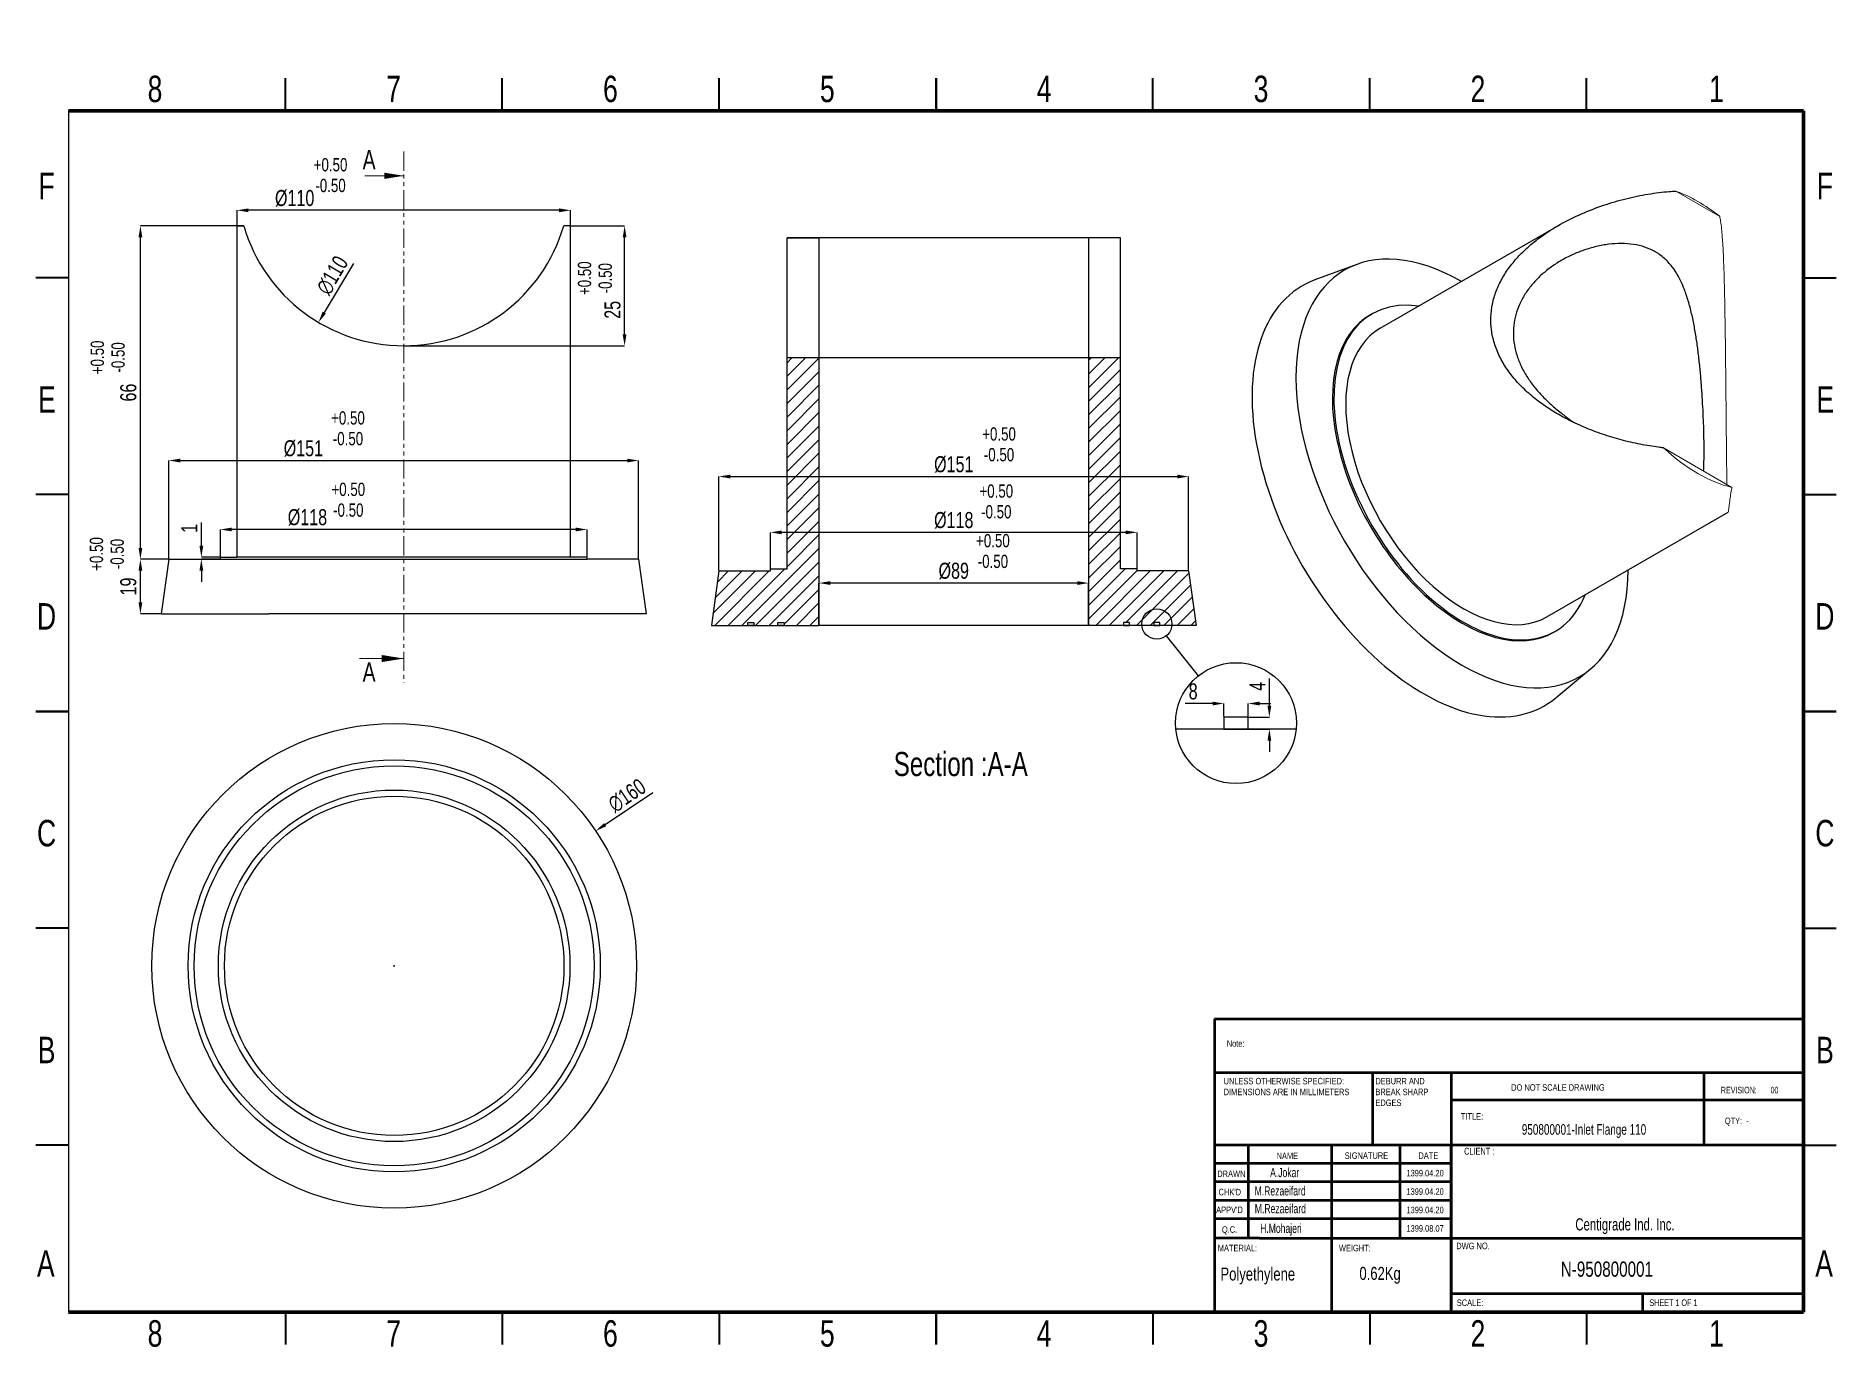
# Model space of a CAD drawing. Header units: millimetres. Extents: x 1499 to 2093, y 374 to 806.
import ezdxf

# ---------------------------------------------------------------- set-up
doc = ezdxf.new("R2010")
doc.units = ezdxf.units.MM
doc.linetypes.add('SLD-Phantom', pattern=[12.7, 6.35, -1.27, 1.27, -1.27, 1.27, -1.27])
doc.linetypes.add('SLD-Solid', pattern=[0])
doc.styles.add('SLDTEXTSTYLE0', font='TXT', dxfattribs={"width": 0.75})
doc.styles.add('SLDTEXTSTYLE1', font='TXT', dxfattribs={"width": 0.686449})
doc.styles.add('SLDTEXTSTYLE2', font='TXT', dxfattribs={"width": 0.652778})
doc.styles.add('SLDTEXTSTYLE3', font='TXT', dxfattribs={"width": 0.692308})
doc.styles.add('SLDTEXTSTYLE4', font='TXT', dxfattribs={"width": 0.7})
doc.styles.add('SLDTEXTSTYLE5', font='TXT', dxfattribs={"width": 0.678571})
doc.dimstyles.new('SLDDIMSTYLE30', dxfattribs={"dimscale": 2.5, "dimtxt": 2.116667, "dimasz": 1.5, "dimexe": 0, "dimexo": 0.0625, "dimgap": 0.529167, "dimtad": 1, "dimdec": 0, "dimrnd": 1e-09, "dimzin": 12, "dimdsep": 46, "dimtxsty": 'SLDTEXTSTYLE0', "dimcen": 0.09, "dimadec": 0, "dimazin": 3, "dimtfac": 1, "dimtdec": 0, "dimtofl": 0, "dimtmove": 0, "dimatfit": 3, "dimfxl": 1, "dimfrac": 2, "dimtolj": 1, "dimtzin": 12, "dimarcsym": 0})

# ---------------------------------------------------------------- blocks, each defined once
blk = doc.blocks.new('*D5')
at = {"color": 0, "lineweight": -2, "transparency": 16777216}
for p, q in [((1702.1, 556.62), (1686.34, 546.07)), ((1616.51, 499.49), (1616.96, 499.49)), ((1616.73, 499.27), (1616.73, 499.72))]:
    blk.add_line(p, q, dxfattribs=at)
at = {"color": 0, "transparency": 16777216}
blk.add_solid([(1685.99, 546.59), (1686.68, 545.55), (1683.22, 543.99)], dxfattribs=at)
at = {"layer": 'Defpoints', "color": 0, "transparency": 16777216}
for p in [(1683.22, 543.99), (1550.25, 455)]:
    blk.add_point(p, dxfattribs=at)
at = {"color": 0, "transparency": 16777216, "insert": (1693.57, 555.69), "char_height": 5.292, "attachment_point": 5, "rotation": 33.79098, "style": 'SLDTEXTSTYLE0'}
blk.add_mtext('\\A1;∅160', dxfattribs=at)
blk = doc.blocks.new('*D6')
at = {"color": 0, "lineweight": -2, "transparency": 16777216}
for p, q in [((1564.88, 743.86), (1564.88, 748.86)), ((1671.13, 748.86), (1568.63, 748.86)), ((1674.88, 743.86), (1674.88, 748.86))]:
    blk.add_line(p, q, dxfattribs=at)
at = {"color": 0, "transparency": 16777216}
for points in [[(1568.63, 749.49), (1568.63, 748.24), (1564.88, 748.86)], [(1671.13, 749.49), (1671.13, 748.24), (1674.88, 748.86)]]:
    blk.add_solid(points, dxfattribs=at)
at = {"layer": 'Defpoints', "color": 0, "transparency": 16777216}
for p in [(1564.88, 748.86), (1564.88, 743.7), (1674.88, 743.7)]:
    blk.add_point(p, dxfattribs=at)
at = {"color": 0, "transparency": 16777216, "insert": (1583.89, 752.83), "char_height": 5.292, "attachment_point": 5, "style": 'SLDTEXTSTYLE0'}
blk.add_mtext('\\A1;%%C110', dxfattribs=at)
blk = doc.blocks.new('*D7')
at = {"color": 0, "lineweight": -2, "transparency": 16777216}
for p, q in [((1542.38, 633.86), (1542.38, 666.27)), ((1546.13, 666.27), (1693.63, 666.27)), ((1697.38, 633.86), (1697.38, 666.27))]:
    blk.add_line(p, q, dxfattribs=at)
at = {"color": 0, "transparency": 16777216}
for points in [[(1546.13, 666.9), (1546.13, 665.65), (1542.38, 666.27)], [(1693.63, 666.9), (1693.63, 665.65), (1697.38, 666.27)]]:
    blk.add_solid(points, dxfattribs=at)
at = {"layer": 'Defpoints', "color": 0, "transparency": 16777216}
for p in [(1697.38, 666.27), (1542.38, 633.7), (1697.38, 633.7)]:
    blk.add_point(p, dxfattribs=at)
at = {"color": 0, "transparency": 16777216, "insert": (1586.76, 670.24), "char_height": 5.292, "attachment_point": 5, "style": 'SLDTEXTSTYLE0'}
blk.add_mtext('\\A1;%%C151', dxfattribs=at)
blk = doc.blocks.new('*D8')
at = {"color": 0, "lineweight": -2, "transparency": 16777216}
for p, q in [((1559.38, 634.56), (1559.38, 643.51)), ((1676.63, 643.51), (1563.13, 643.51)), ((1680.38, 634.56), (1680.38, 643.51))]:
    blk.add_line(p, q, dxfattribs=at)
at = {"color": 0, "transparency": 16777216}
for points in [[(1563.13, 644.14), (1563.13, 642.89), (1559.38, 643.51)], [(1676.63, 644.14), (1676.63, 642.89), (1680.38, 643.51)]]:
    blk.add_solid(points, dxfattribs=at)
at = {"layer": 'Defpoints', "color": 0, "transparency": 16777216}
for p in [(1559.38, 643.51), (1559.38, 634.4), (1680.38, 634.4)]:
    blk.add_point(p, dxfattribs=at)
at = {"color": 0, "transparency": 16777216, "insert": (1588.11, 647.48), "char_height": 5.292, "attachment_point": 5, "style": 'SLDTEXTSTYLE0'}
blk.add_mtext('\\A1;%%C118', dxfattribs=at)
blk = doc.blocks.new('*D3')
at = {"color": 0, "lineweight": -2, "transparency": 16777216}
for p, q in [((1542.23, 633.7), (1532.99, 633.7)), ((1532.99, 619.45), (1532.99, 629.95)), ((1539.73, 615.7), (1532.99, 615.7))]:
    blk.add_line(p, q, dxfattribs=at)
at = {"color": 0, "transparency": 16777216}
for points in [[(1532.36, 629.95), (1533.61, 629.95), (1532.99, 633.7)], [(1532.36, 619.45), (1533.61, 619.45), (1532.99, 615.7)]]:
    blk.add_solid(points, dxfattribs=at)
at = {"layer": 'Defpoints', "color": 0, "transparency": 16777216}
for p in [(1532.99, 633.7), (1542.38, 633.7), (1539.88, 615.7)]:
    blk.add_point(p, dxfattribs=at)
at = {"color": 0, "transparency": 16777216, "insert": (1529.02, 624.7), "char_height": 5.292, "attachment_point": 5, "rotation": 90, "style": 'SLDTEXTSTYLE0'}
blk.add_mtext('\\A1;19', dxfattribs=at)
blk = doc.blocks.new('*D9')
at = {"color": 0, "lineweight": -2, "transparency": 16777216}
for p, q in [((1553.1, 638.15), (1553.1, 645.87)), ((1559.23, 634.4), (1553.1, 634.4)), ((1559.23, 633.7), (1553.1, 633.7)), ((1553.1, 629.95), (1553.1, 626.2))]:
    blk.add_line(p, q, dxfattribs=at)
at = {"color": 0, "transparency": 16777216}
for points in [[(1552.48, 638.15), (1553.73, 638.15), (1553.1, 634.4)], [(1552.48, 629.95), (1553.73, 629.95), (1553.1, 633.7)]]:
    blk.add_solid(points, dxfattribs=at)
at = {"layer": 'Defpoints', "color": 0, "transparency": 16777216}
for p in [(1553.1, 634.4), (1559.38, 634.4), (1559.38, 633.7)]:
    blk.add_point(p, dxfattribs=at)
at = {"color": 0, "transparency": 16777216, "insert": (1549.13, 643.89), "char_height": 5.292, "attachment_point": 5, "rotation": 90, "style": 'SLDTEXTSTYLE0'}
blk.add_mtext('\\A1;1', dxfattribs=at)
blk = doc.blocks.new('*D4')
at = {"color": 0, "lineweight": -2, "transparency": 16777216}
for p, q in [((1564.73, 743.7), (1532.99, 743.7)), ((1532.99, 637.45), (1532.99, 739.95)), ((1542.23, 633.7), (1532.99, 633.7))]:
    blk.add_line(p, q, dxfattribs=at)
at = {"color": 0, "transparency": 16777216}
for points in [[(1532.36, 739.95), (1533.61, 739.95), (1532.99, 743.7)], [(1532.36, 637.45), (1533.61, 637.45), (1532.99, 633.7)]]:
    blk.add_solid(points, dxfattribs=at)
at = {"layer": 'Defpoints', "color": 0, "transparency": 16777216}
for p in [(1532.99, 743.7), (1564.88, 743.7), (1542.38, 633.7)]:
    blk.add_point(p, dxfattribs=at)
at = {"color": 0, "transparency": 16777216, "insert": (1529.02, 688.7), "char_height": 5.292, "attachment_point": 5, "rotation": 90, "style": 'SLDTEXTSTYLE0'}
blk.add_mtext('\\A1;66', dxfattribs=at)
blk = doc.blocks.new('*D10')
at = {"color": 0, "lineweight": -2, "transparency": 16777216}
blk.add_line((1603.33, 731.33), (1593.67, 715.1), dxfattribs=at)
at = {"color": 0, "transparency": 16777216}
blk.add_solid([(1593.13, 715.42), (1594.2, 714.78), (1591.75, 711.88)], dxfattribs=at)
at = {"layer": 'Defpoints', "color": 0, "transparency": 16777216}
for p in [(1648.02, 806.4), (1591.75, 711.88)]:
    blk.add_point(p, dxfattribs=at)
at = {"color": 0, "transparency": 16777216, "insert": (1596.36, 727.39), "char_height": 5.292, "attachment_point": 5, "rotation": 59.23428, "style": 'SLDTEXTSTYLE0'}
blk.add_mtext('\\A1;∅110', dxfattribs=at)
blk = doc.blocks.new('*D11')
at = {"color": 0, "lineweight": -2, "transparency": 16777216}
for p, q in [((1756.89, 611.96), (1756.89, 625.83)), ((1842.14, 625.83), (1760.64, 625.83)), ((1845.89, 611.96), (1845.89, 625.83))]:
    blk.add_line(p, q, dxfattribs=at)
at = {"color": 0, "transparency": 16777216}
for points in [[(1760.64, 626.46), (1760.64, 625.21), (1756.89, 625.83)], [(1842.14, 626.46), (1842.14, 625.21), (1845.89, 625.83)]]:
    blk.add_solid(points, dxfattribs=at)
at = {"layer": 'Defpoints', "color": 0, "transparency": 16777216}
for p in [(1756.89, 625.83), (1756.89, 611.81), (1845.89, 611.81)]:
    blk.add_point(p, dxfattribs=at)
at = {"color": 0, "transparency": 16777216, "insert": (1801.39, 629.8), "char_height": 5.292, "attachment_point": 5, "style": 'SLDTEXTSTYLE0'}
blk.add_mtext('\\A1;%%C89', dxfattribs=at)
blk = doc.blocks.new('*D12')
at = {"color": 0, "lineweight": -2, "transparency": 16777216}
for p, q in [((1723.89, 629.96), (1723.89, 660.99)), ((1727.64, 660.99), (1875.14, 660.99)), ((1878.89, 629.96), (1878.89, 660.99))]:
    blk.add_line(p, q, dxfattribs=at)
at = {"color": 0, "transparency": 16777216}
for points in [[(1727.64, 661.61), (1727.64, 660.36), (1723.89, 660.99)], [(1875.14, 661.61), (1875.14, 660.36), (1878.89, 660.99)]]:
    blk.add_solid(points, dxfattribs=at)
at = {"layer": 'Defpoints', "color": 0, "transparency": 16777216}
for p in [(1878.89, 660.99), (1723.89, 629.81), (1878.89, 629.81)]:
    blk.add_point(p, dxfattribs=at)
at = {"color": 0, "transparency": 16777216, "insert": (1801.39, 664.96), "char_height": 5.292, "attachment_point": 5, "style": 'SLDTEXTSTYLE0'}
blk.add_mtext('\\A1;%%C151', dxfattribs=at)
blk = doc.blocks.new('*D13')
at = {"color": 0, "lineweight": -2, "transparency": 16777216}
for p, q in [((1740.89, 630.66), (1740.89, 642.56)), ((1858.14, 642.56), (1744.64, 642.56)), ((1861.89, 630.66), (1861.89, 642.56))]:
    blk.add_line(p, q, dxfattribs=at)
at = {"color": 0, "transparency": 16777216}
for points in [[(1744.64, 643.18), (1744.64, 641.93), (1740.89, 642.56)], [(1858.14, 643.18), (1858.14, 641.93), (1861.89, 642.56)]]:
    blk.add_solid(points, dxfattribs=at)
at = {"layer": 'Defpoints', "color": 0, "transparency": 16777216}
for p in [(1740.89, 642.56), (1740.89, 630.51), (1861.89, 630.51)]:
    blk.add_point(p, dxfattribs=at)
at = {"color": 0, "transparency": 16777216, "insert": (1801.39, 646.53), "char_height": 5.292, "attachment_point": 5, "style": 'SLDTEXTSTYLE0'}
blk.add_mtext('\\A1;%%C118', dxfattribs=at)
blk = doc.blocks.new('*D14')
at = {"color": 0, "lineweight": -2, "transparency": 16777216}
for p, q in [((1675.04, 743.7), (1692.77, 743.7)), ((1692.77, 707.89), (1692.77, 739.95)), ((1620.04, 704.14), (1692.77, 704.14))]:
    blk.add_line(p, q, dxfattribs=at)
at = {"color": 0, "transparency": 16777216}
for points in [[(1692.14, 739.95), (1693.39, 739.95), (1692.77, 743.7)], [(1692.14, 707.89), (1693.39, 707.89), (1692.77, 704.14)]]:
    blk.add_solid(points, dxfattribs=at)
at = {"layer": 'Defpoints', "color": 0, "transparency": 16777216}
for p in [(1674.88, 743.7), (1692.77, 743.7), (1619.88, 704.14)]:
    blk.add_point(p, dxfattribs=at)
at = {"color": 0, "transparency": 16777216, "insert": (1688.8, 716.01), "char_height": 5.292, "attachment_point": 5, "rotation": 90, "style": 'SLDTEXTSTYLE0'}
blk.add_mtext('\\A1;25', dxfattribs=at)
blk = doc.blocks.new('*D15')
at = {"color": 0, "lineweight": -2, "transparency": 16777216}
for p, q in [((1905.54, 585.34), (1905.54, 594.38)), ((1898.69, 581.59), (1905.54, 581.59)), ((1898.69, 577.59), (1905.54, 577.59)), ((1905.54, 573.84), (1905.54, 570.09))]:
    blk.add_line(p, q, dxfattribs=at)
at = {"color": 0, "transparency": 16777216}
for points in [[(1904.92, 585.34), (1906.17, 585.34), (1905.54, 581.59)], [(1904.92, 573.84), (1906.17, 573.84), (1905.54, 577.59)]]:
    blk.add_solid(points, dxfattribs=at)
at = {"layer": 'Defpoints', "color": 0, "transparency": 16777216}
for p in [(1898.54, 581.59), (1898.54, 577.59), (1905.54, 581.59)]:
    blk.add_point(p, dxfattribs=at)
at = {"color": 0, "transparency": 16777216, "insert": (1901.58, 591.73), "char_height": 5.292, "attachment_point": 5, "rotation": 90, "style": 'SLDTEXTSTYLE0'}
blk.add_mtext('\\A1;4', dxfattribs=at)
blk = doc.blocks.new('*D16')
at = {"color": 0, "lineweight": -2, "transparency": 16777216}
for p, q in [((1886.79, 586.07), (1877.75, 586.07)), ((1890.54, 581.74), (1890.54, 586.07)), ((1898.54, 581.74), (1898.54, 586.07)), ((1902.29, 586.07), (1906.04, 586.07))]:
    blk.add_line(p, q, dxfattribs=at)
at = {"color": 0, "transparency": 16777216}
for points in [[(1886.79, 586.69), (1886.79, 585.44), (1890.54, 586.07)], [(1902.29, 586.69), (1902.29, 585.44), (1898.54, 586.07)]]:
    blk.add_solid(points, dxfattribs=at)
at = {"layer": 'Defpoints', "color": 0, "transparency": 16777216}
for p in [(1890.54, 586.07), (1890.54, 581.59), (1898.54, 581.59)]:
    blk.add_point(p, dxfattribs=at)
at = {"color": 0, "transparency": 16777216, "insert": (1880.39, 590.04), "char_height": 5.292, "attachment_point": 5, "style": 'SLDTEXTSTYLE0'}
blk.add_mtext('\\A1;8', dxfattribs=at)
blk = doc.blocks.new('SW_NOTE_62')
at = {"color": 0, "linetype": 'Continuous', "lineweight": 0, "char_height": 1.5, "attachment_point": 1, "style": 'SLDTEXTSTYLE0'}
for s, insert in [('UNLESS OTHERWISE SPECIFIED:', (0, 1.93)), ('DIMENSIONS ARE IN MILLIMETERS', (0, -0.57))]:
    blk.add_mtext(s, dxfattribs=dict(at, insert=insert))
blk = doc.blocks.new('SW_NOTE_63')
at = {"color": 0, "linetype": 'Continuous', "lineweight": 0, "char_height": 1.5, "attachment_point": 1, "style": 'SLDTEXTSTYLE0'}
for s, insert in [('DEBURR AND', (0, 1.93)), ('BREAK SHARP', (0, -0.57)), ('EDGES', (0, -3.07))]:
    blk.add_mtext(s, dxfattribs=dict(at, insert=insert))

msp = doc.modelspace()

# ---------------------------------------------------------------- hatches: boundary and pattern name
h = msp.add_hatch()
h.set_pattern_fill('ANSI31', color=256)
h.set_pattern_definition([(45, (-755.1993, -191.0744), (-2.245064, 2.245064), [])])
h.paths.add_polyline_path([(1756.89, 700.24), (1746.39, 700.24), (1746.39, 630.51), (1740.89, 630.51), (1740.89, 629.81), (1723.89, 629.81), (1721.39, 611.81), (1733.38, 611.81), (1733.38, 612.81), (1735.38, 612.81), (1735.38, 611.81), (1743.38, 611.81), (1743.38, 612.81), (1745.38, 612.81), (1745.38, 611.81), (1756.89, 611.81)])
h.paths.add_polyline_path([(1845.89, 611.81), (1857.4, 611.81), (1857.4, 612.81), (1859.4, 612.81), (1859.4, 611.81), (1867.4, 611.81), (1867.4, 612.81), (1869.4, 612.81), (1869.4, 611.81), (1881.39, 611.81), (1878.89, 629.81), (1861.89, 629.81), (1861.89, 630.51), (1856.39, 630.51), (1856.39, 700.24), (1845.89, 700.24)])

# ---------------------------------------------------------------- linework, layer by layer
at = {"color": 7, "linetype": 'Continuous', "lineweight": 35}
for p, q in [((1580.83, 781.69), (1580.83, 792.43)), ((1652.4, 781.69), (1652.4, 792.43)), ((1723.96, 781.69), (1723.96, 792.43)), ((1795.53, 792.43), (1795.53, 781.69)), ((1795.53, 781.69), (1795.53, 792.43)), ((1867.09, 781.69), (1867.09, 792.43)), ((1938.66, 781.69), (1938.66, 792.43)), ((2010.23, 781.69), (2010.23, 792.43)), ((1509.27, 726.59), (1498.53, 726.59)), ((2081.79, 726.59), (2092.53, 726.59)), ((1509.27, 655.02), (1498.53, 655.02)), ((2081.79, 655.02), (2092.53, 655.02)), ((1498.53, 583.46), (1509.27, 583.46)), ((1509.27, 583.46), (1498.53, 583.46)), ((2092.53, 583.46), (2081.79, 583.46)), ((2081.79, 583.46), (2092.53, 583.46)), ((1509.27, 511.89), (1498.53, 511.89)), ((2081.79, 511.89), (2092.53, 511.89)), ((1509.27, 440.32), (1498.53, 440.32)), ((2081.79, 440.32), (2092.53, 440.32)), ((1580.83, 385.22), (1580.83, 374.48)), ((1652.4, 385.22), (1652.4, 374.48)), ((1723.96, 385.22), (1723.96, 374.48)), ((1795.53, 374.48), (1795.53, 385.22)), ((1795.53, 385.22), (1795.53, 374.48)), ((1867.09, 385.22), (1867.09, 374.48)), ((1938.66, 385.22), (1938.66, 374.48)), ((2010.23, 385.22), (2010.23, 374.48))]:
    msp.add_line(p, q, dxfattribs=at)
at = {"color": 7, "linetype": 'Continuous', "lineweight": 70}
for p, q in [((1509.27, 781.69), (2081.79, 781.69)), ((2081.79, 781.69), (2081.79, 385.22)), ((2081.79, 385.22), (1509.27, 385.22))]:
    msp.add_line(p, q, dxfattribs=at)
for p, q in [((1509.27, 781.69), (1509.27, 385.22)), ((1567.09, 743.7), (1564.88, 743.7)), ((1674.88, 743.7), (1672.67, 743.7)), ((1856.39, 739.81), (1746.39, 739.81)), ((1756.89, 739.81), (1756.89, 611.81)), ((1845.89, 739.81), (1845.89, 611.81)), ((1746.39, 700.24), (1856.39, 700.24)), ((1542.38, 633.7), (1539.88, 615.7)), ((1542.38, 633.7), (1559.38, 633.7)), ((1559.38, 633.7), (1680.38, 633.7)), ((1674.88, 634.4), (1564.88, 634.4)), ((1697.38, 633.7), (1680.38, 633.7)), ((1697.38, 633.7), (1699.88, 615.7)), ((1723.89, 629.81), (1721.39, 611.81)), ((1723.89, 629.81), (1740.89, 629.81)), ((1878.89, 629.81), (1861.89, 629.81)), ((1878.89, 629.81), (1881.39, 611.81)), ((1539.88, 615.7), (1575.38, 615.7)), ((1664.38, 615.7), (1575.38, 615.7)), ((1699.88, 615.7), (1664.38, 615.7)), ((1721.39, 611.81), (1756.89, 611.81)), ((1845.89, 611.81), (1756.89, 611.81)), ((1881.39, 611.81), (1845.89, 611.81)), ((1871.46, 608.37), (1882.05, 595.16)), ((1914.4, 577.59), (1874.68, 577.59))]:
    msp.add_line(p, q)
at = {"linetype": 'SLD-Phantom', "lineweight": 0}
msp.add_line((1619.88, 768.26), (1619.88, 592.92), dxfattribs=at)
at = {"linetype": 'SLD-Solid', "lineweight": 0}
for p, q in [((1607.08, 760.26), (1619.88, 760.26)), ((1605.25, 600.92), (1619.88, 600.92))]:
    msp.add_line(p, q, dxfattribs=at)
at = {"linetype": 'Continuous', "lineweight": 0, "extrusion": (2e-16, 0.816497, -0.57735)}
for p, q in [((2039.64, 755.22), (2054.17, 746.83)), ((2058.19, 657.42), (2035.62, 670.45))]:
    msp.add_line(p, q, dxfattribs=at)
at = {"extrusion": (2e-16, 0.816497, -0.57735)}
for p, q in [((1942.12, 709.92), (2000.92, 743.87)), ((1934.36, 730.99), (1920.52, 725.87)), ((1938.87, 714.4), (1939.37, 714.68)), ((1997.12, 614.66), (2056.91, 649.18)), ((1999.37, 609.61), (1999.87, 609.89)), ((2011.49, 597.41), (2000.13, 587.98))]:
    msp.add_line(p, q, dxfattribs=at)
at = {"color": 7, "linetype": 'Continuous', "lineweight": 50}
for p, q in [((1887.42, 481.97), (2081.79, 481.97)), ((1887.42, 481.97), (1887.42, 464.3)), ((1887.42, 464.3), (2081.79, 464.3)), ((1887.42, 464.3), (1887.42, 385.58)), ((1939.52, 464.3), (1939.52, 440.32)), ((1965.57, 464.3), (1965.57, 385.22)), ((2049, 440.32), (2049, 464.3)), ((2081.79, 455.17), (1965.57, 455.17)), ((2081.79, 440.32), (1887.42, 440.32)), ((1898.58, 440.32), (1898.58, 409.55)), ((1926.05, 440.32), (1926.05, 385.58)), ((1948.54, 440.32), (1948.54, 409.55)), ((1965.57, 385.58), (1965.57, 440.32)), ((1965.57, 434.24), (1887.42, 434.24)), ((1965.57, 428.16), (1887.42, 428.16)), ((1965.57, 422.08), (1887.42, 422.08)), ((1965.57, 415.99), (1887.42, 415.99)), ((1902.3, 409.55), (1887.42, 409.55)), ((1902.3, 409.55), (2081.79, 409.55)), ((1965.57, 391.3), (2081.79, 391.3)), ((2028.83, 385.22), (2028.83, 391.3))]:
    msp.add_line(p, q, dxfattribs=at)
for points in [[(1564.88, 634.4), (1564.88, 743.7), (1567.09, 743.7)], [(1674.88, 634.4), (1674.88, 743.7), (1672.67, 743.7)], [(1746.39, 630.51), (1746.39, 739.81), (1756.89, 739.81)], [(1856.39, 630.51), (1856.39, 739.81), (1845.89, 739.81)], [(1559.38, 633.7), (1559.38, 634.4), (1564.88, 634.4)], [(1680.38, 633.7), (1680.38, 634.4), (1674.88, 634.4)], [(1740.89, 629.81), (1740.89, 630.51), (1746.39, 630.51)], [(1861.89, 629.81), (1861.89, 630.51), (1856.39, 630.51)]]:
    msp.add_lwpolyline(points)
for points in [[(1733.38, 612.81), (1735.38, 612.81), (1735.38, 611.81), (1733.38, 611.81)], [(1743.38, 612.81), (1745.38, 612.81), (1745.38, 611.81), (1743.38, 611.81)], [(1859.4, 612.81), (1857.4, 612.81), (1857.4, 611.81), (1859.4, 611.81)], [(1869.4, 612.81), (1867.4, 612.81), (1867.4, 611.81), (1869.4, 611.81)], [(1898.54, 581.59), (1890.54, 581.59), (1890.54, 577.59), (1898.54, 577.59)]]:
    msp.add_lwpolyline(points, close=True)
for centre, radius in [((1868.4, 612.31), 4.99), ((1894.54, 579.59), 19.96), ((1616.73, 499.49), 80), ((1616.73, 499.49), 68.01), ((1616.73, 499.49), 66.01), ((1616.73, 499.49), 58.01), ((1616.73, 499.49), 56.01)]:
    msp.add_circle(centre, radius)
msp.add_arc((1619.88, 759.14), 55, 196.30269, 343.69731)
at = {"linetype": 'Continuous', "lineweight": 0}
for major_axis, start_param, end_param in [((-27.5, 47.63), -0.973302, -0.597494), ((27.5, -47.63), -1.079863, -0.490933)]:
    msp.add_ellipse((2046.9, 706.91), major_axis=major_axis, ratio=0.57735, start_param=start_param, end_param=end_param, dxfattribs=at)
for centre, major_axis, start_param, end_param in [((1969.12, 662), (-38.75, 67.12), -0.781756, 3.923349), ((1956.39, 654.65), (-40, 69.28), -0.098368, 3.23996), ((1969.62, 662.29), (-30.25, 52.39), -0.4297, 3.571292), ((1969.12, 662), (-30.25, 52.39), 0, 3.141593), ((1969.62, 662.29), (-27.5, 47.63), 0, 3.141593)]:
    msp.add_ellipse(centre, major_axis=major_axis, ratio=0.57735, start_param=start_param, end_param=end_param)
for points, knots in [([(2035.62, 670.45), (2035.07, 670.51), (2034.52, 670.57), (2031.98, 670.9), (2029.95, 671.23), (2025.83, 672.04), (2023.74, 672.53), (2019.58, 673.64), (2017.5, 674.27), (2013.4, 675.67), (2011.37, 676.44), (2007.44, 678.12), (2005.52, 679.02), (2002.14, 680.79), (2000.6, 681.65), (1997.6, 683.51), (1996.13, 684.5), (1993.29, 686.61), (1991.93, 687.72), (1989.35, 690.06), (1988.14, 691.28), (1985.89, 693.81), (1984.86, 695.13), (1983.02, 697.84), (1982.21, 699.23), (1980.82, 702.07), (1980.24, 703.52), (1979.35, 706.45), (1979.03, 707.93), (1978.66, 710.81), (1978.59, 712.22), (1978.7, 715.07), (1978.87, 716.51), (1979.46, 719.35), (1979.87, 720.77), (1980.93, 723.55), (1981.57, 724.92), (1983.06, 727.59), (1983.91, 728.9), (1985.79, 731.42), (1986.81, 732.64), (1989.01, 734.97), (1990.17, 736.08), (1992.6, 738.19), (1993.86, 739.19), (1997.17, 741.6), (1999.32, 742.97), (2003.8, 745.5), (2006.12, 746.65), (2010.9, 748.74), (2013.34, 749.68), (2018.26, 751.34), (2020.74, 752.07), (2025.66, 753.3), (2028.09, 753.8), (2031.67, 754.41), (2032.85, 754.58), (2035.18, 754.88), (2036.34, 755), (2038.2, 755.14), (2038.92, 755.19), (2039.64, 755.22)], [221.858506, 221.858506, 221.858506, 221.858506, 223.710235, 223.710235, 230.310946, 230.310946, 236.911656, 236.911656, 243.512366, 243.512366, 250.113076, 250.113076, 256.713786, 256.713786, 262.222006, 262.222006, 267.730227, 267.730227, 273.238447, 273.238447, 278.746668, 278.746668, 284.254888, 284.254888, 289.763109, 289.763109, 295.27133, 295.27133, 300.77955, 300.77955, 305.975187, 305.975187, 311.170825, 311.170825, 316.366462, 316.366462, 321.562099, 321.562099, 326.757736, 326.757736, 331.953373, 331.953373, 337.14901, 337.14901, 342.344648, 342.344648, 350.528593, 350.528593, 358.712538, 358.712538, 366.896484, 366.896484, 375.080429, 375.080429, 383.264375, 383.264375, 387.356347, 387.356347, 391.44832, 391.44832, 394.084295, 394.084295, 394.084295, 394.084295]), ([(2048.84, 662.81), (2048.89, 663.55), (2048.92, 664.35), (2048.97, 666.17), (2048.99, 667.21), (2049, 669.42), (2049, 670.57), (2048.97, 672.97), (2048.95, 674.23), (2048.88, 676.85), (2048.84, 678.22), (2048.73, 681.04), (2048.66, 682.5), (2048.51, 685.46), (2048.42, 686.98), (2048.21, 690.03), (2048.1, 691.57), (2047.84, 694.65), (2047.7, 696.19), (2047.39, 699.25), (2047.21, 700.76), (2046.84, 703.72), (2046.64, 705.17), (2046.21, 708.03), (2045.96, 709.5), (2045.41, 712.41), (2045.1, 713.86), (2044.42, 716.7), (2044.04, 718.1), (2043.2, 720.82), (2042.74, 722.14), (2041.19, 725.94), (2039.95, 728.27), (2037.64, 731.25), (2036.8, 732.17), (2034.96, 733.81), (2033.96, 734.53), (2031.81, 735.77), (2030.67, 736.28), (2028.26, 737.1), (2027, 737.39), (2023.11, 737.99), (2020.35, 737.98), (2016.19, 737.47), (2014.8, 737.22), (2012.05, 736.57), (2010.69, 736.17), (2008.04, 735.26), (2006.74, 734.73), (2004.23, 733.59), (2003.03, 732.96), (2000.77, 731.66), (1999.67, 730.95), (1997.55, 729.43), (1996.52, 728.61), (1994.56, 726.87), (1993.63, 725.95), (1991.91, 724.01), (1991.11, 722.99), (1989.68, 720.89), (1989.04, 719.8), (1987.94, 717.55), (1987.48, 716.4), (1986.75, 714.07), (1986.47, 712.88), (1986.12, 710.5), (1986.04, 709.3), (1986.07, 706.91), (1986.18, 705.69), (1986.59, 703.24), (1986.89, 702.01), (1987.69, 699.57), (1988.19, 698.35), (1989.36, 695.95), (1990.03, 694.77), (1991.53, 692.46), (1992.36, 691.32), (1994.16, 689.12), (1995.12, 688.05), (1997.14, 685.99), (1998.2, 684.99), (2000.39, 683.08), (2001.52, 682.17), (2003.83, 680.41), (2005.06, 679.52), (2006.34, 678.66)], [59.666609, 59.666609, 59.666609, 59.666609, 63.530071, 63.530071, 67.981544, 67.981544, 72.433017, 72.433017, 76.83787, 76.83787, 81.242723, 81.242723, 85.647576, 85.647576, 90.052429, 90.052429, 94.457282, 94.457282, 98.862135, 98.862135, 103.266988, 103.266988, 107.671841, 107.671841, 112.232486, 112.232486, 116.793131, 116.793131, 121.353776, 121.353776, 125.914421, 125.914421, 135.03571, 135.03571, 139.596355, 139.596355, 144.157, 144.157, 148.717645, 148.717645, 153.27829, 153.27829, 162.39958, 162.39958, 166.960225, 166.960225, 171.52087, 171.52087, 176.081514, 176.081514, 180.642159, 180.642159, 185.047012, 185.047012, 189.451865, 189.451865, 193.856718, 193.856718, 198.261571, 198.261571, 202.666424, 202.666424, 207.071277, 207.071277, 211.47613, 211.47613, 215.880983, 215.880983, 220.332457, 220.332457, 224.78393, 224.78393, 229.235403, 229.235403, 233.686876, 233.686876, 238.138349, 238.138349, 242.589822, 242.589822, 247.041295, 247.041295, 251.492768, 251.492768, 256.081712, 256.081712, 256.081712, 256.081712])]:
    msp.add_open_spline(points, degree=3, knots=knots)
for points, knots in [([(2054.17, 746.83), (2054.27, 746.33), (2054.36, 745.82), (2054.56, 744.47), (2054.67, 743.63), (2054.86, 741.88), (2054.94, 740.97), (2055.15, 738.18), (2055.26, 736.21), (2055.45, 732.02), (2055.53, 729.82), (2055.67, 725.24), (2055.72, 722.86), (2055.83, 717.96), (2055.87, 715.43), (2055.95, 710.28), (2055.99, 707.65), (2056.04, 703.29), (2056.06, 701.55), (2056.1, 698.02), (2056.12, 696.22), (2056.16, 692.6), (2056.18, 690.78), (2056.21, 687.15), (2056.23, 685.35), (2056.27, 681.8), (2056.28, 680.05), (2056.32, 676.63), (2056.33, 674.97), (2056.37, 671.77), (2056.38, 670.22), (2056.41, 667.29), (2056.43, 665.9), (2056.46, 663.22), (2056.48, 661.92), (2056.51, 659.89), (2056.52, 659.11), (2056.53, 658.38)], [421.548126, 421.548126, 421.548126, 421.548126, 424.184101, 424.184101, 428.276074, 428.276074, 432.368047, 432.368047, 440.551992, 440.551992, 448.735938, 448.735938, 456.919883, 456.919883, 465.103828, 465.103828, 473.287774, 473.287774, 478.483411, 478.483411, 483.679048, 483.679048, 488.874685, 488.874685, 494.070322, 494.070322, 499.26596, 499.26596, 504.461597, 504.461597, 509.657234, 509.657234, 514.852871, 514.852871, 520.361092, 520.361092, 524.052197, 524.052197, 524.052197, 524.052197]), ([(2056.91, 649.18), (2056.92, 649.19), (2056.93, 649.2), (2056.98, 649.31), (2057.02, 649.49), (2057.1, 650.04), (2057.15, 650.41), (2057.26, 651.31), (2057.32, 651.85), (2057.47, 653.05), (2057.56, 653.72), (2057.77, 655.17), (2057.89, 655.94), (2058.09, 656.96), (2058.14, 657.19), (2058.19, 657.42)], [556.808282, 556.808282, 556.808282, 556.808282, 558.918636, 558.918636, 565.519346, 565.519346, 572.120056, 572.120056, 578.720766, 578.720766, 585.321476, 585.321476, 591.922186, 591.922186, 593.773915, 593.773915, 593.773915, 593.773915])]:
    msp.add_open_spline(points, degree=3, knots=knots, dxfattribs=at)
at = {"linetype": 'SLD-Solid', "lineweight": 0}
for points in [[(1619.88, 760.26), (1613.48, 761.28), (1613.48, 759.23)], [(1619.88, 600.92), (1612.57, 599.75), (1612.57, 602.09)]]:
    msp.add_solid(points, dxfattribs=at)

# ---------------------------------------------------------------- block references
at = {"color": 7, "linetype": 'Continuous', "lineweight": 0, "xscale": 1.431316496859337, "yscale": 1.431316496859337, "zscale": 1.431316496859337}
for name, p in [('SW_NOTE_62', (1890.44, 459.75)), ('SW_NOTE_63', (1940.53, 459.75))]:
    msp.add_blockref(name, p, dxfattribs=at)

# ---------------------------------------------------------------- texts
at = {"color": 7, "linetype": 'Continuous', "lineweight": 0}
for s, insert, char_height, attachment_point, style in [('8', (1537.8, 793.31), 8.73, 2, 'SLDTEXTSTYLE0'), ('7', (1616.53, 793.31), 8.73, 2, 'SLDTEXTSTYLE0'), ('6', (1688.09, 793.31), 8.73, 2, 'SLDTEXTSTYLE0'), ('5', (1759.66, 793.31), 8.73, 2, 'SLDTEXTSTYLE0'), ('4', (1831.22, 793.31), 8.73, 2, 'SLDTEXTSTYLE0'), ('3', (1902.79, 793.31), 8.73, 2, 'SLDTEXTSTYLE0'), ('2', (1974.36, 793.31), 8.73, 2, 'SLDTEXTSTYLE0'), ('1', (2053.08, 793.31), 8.73, 2, 'SLDTEXTSTYLE0'), ('F', (1502.02, 761.26), 8.73, 2, 'SLDTEXTSTYLE0'), ('F', (2088.86, 761.26), 8.73, 2, 'SLDTEXTSTYLE0'), ('E', (1502.12, 690.77), 8.73, 2, 'SLDTEXTSTYLE0'), ('E', (2088.96, 690.77), 8.73, 2, 'SLDTEXTSTYLE0'), ('D', (1502.01, 619.2), 8.73, 2, 'SLDTEXTSTYLE0'), ('D', (2088.85, 619.2), 8.73, 2, 'SLDTEXTSTYLE0'), ('C', (1502.02, 547.64), 8.73, 2, 'SLDTEXTSTYLE0'), ('C', (2088.86, 547.64), 8.73, 2, 'SLDTEXTSTYLE0'), ('B', (1502.04, 476.07), 8.73, 2, 'SLDTEXTSTYLE0'), ('B', (2088.88, 476.07), 8.73, 2, 'SLDTEXTSTYLE0'), ('Note:', (1891.47, 474.91), 2.147, 1, 'SLDTEXTSTYLE0'), ('DO NOT SCALE DRAWING', (1985.34, 460.41), 2.147, 1, 'SLDTEXTSTYLE0'), ('REVISION:       00', (2054.53, 459.55), 2.147, 1, 'SLDTEXTSTYLE2'), ('TITLE:', (1968.73, 450.87), 2.147, 1, 'SLDTEXTSTYLE0'), ('950800001-Inlet Flange 110', (1988.84, 447.24), 3.5067, 1, 'SLDTEXTSTYLE4'), ('QTY:  -', (2055.85, 449.39), 2.147, 1, 'SLDTEXTSTYLE5'), ('NAME', (1907.92, 437.82), 2.147, 1, 'SLDTEXTSTYLE0'), ('SIGNATURE', (1930.41, 437.91), 2.147, 1, 'SLDTEXTSTYLE0'), ('DATE', (1954.72, 437.91), 2.147, 1, 'SLDTEXTSTYLE0'), ('CLIENT :', (1969.8, 439.44), 2.272, 1, 'SLDTEXTSTYLE4'), ('DRAWN', (1888.34, 431.93), 2.147, 1, 'SLDTEXTSTYLE1'), ('A.Jokar', (1905.79, 432.77), 3.03, 1, 'SLDTEXTSTYLE4'), ('1399.04.20', (1950.78, 432.14), 2.147, 1, 'SLDTEXTSTYLE0'), ("CHK'D", (1888.76, 425.89), 2.147, 1, 'SLDTEXTSTYLE0'), ('M.Rezaeifard', (1900.67, 426.72), 3.0296, 1, 'SLDTEXTSTYLE4'), ('1399.04.20', (1950.78, 426.06), 2.147, 1, 'SLDTEXTSTYLE0'), ("APPV'D", (1887.99, 420.02), 2.147, 1, 'SLDTEXTSTYLE0'), ('M.Rezaeifard', (1900.73, 420.86), 3.0296, 1, 'SLDTEXTSTYLE4'), ('1399.04.20', (1950.78, 419.97), 2.147, 1, 'SLDTEXTSTYLE0'), ('Centigrade Ind. Inc.', (2006.51, 416.15), 4.0077, 1, 'SLDTEXTSTYLE4'), ('Q.C.', (1889.87, 413.52), 2.147, 1, 'SLDTEXTSTYLE0'), ('H.Mohajeri', (1902.5, 414.36), 3.03, 1, 'SLDTEXTSTYLE4'), ('1399.08.07', (1950.78, 413.89), 2.147, 1, 'SLDTEXTSTYLE0'), ('A', (1501.76, 405.58), 8.73, 2, 'SLDTEXTSTYLE0'), ('MATERIAL:', (1888.53, 407.41), 2.147, 1, 'SLDTEXTSTYLE0'), ('WEIGHT:', (1928.49, 407.41), 2.145, 1, 'SLDTEXTSTYLE0'), ('DWG NO.', (1967.22, 408.1), 2.147, 1, 'SLDTEXTSTYLE0'), ('A', (2088.6, 405.58), 8.73, 2, 'SLDTEXTSTYLE0'), ('Polyethylene', (1889.4, 399.91), 4.2899, 1, 'SLDTEXTSTYLE0'), ('0.62Kg', (1935.26, 400.11), 4.29, 1, 'SLDTEXTSTYLE0'), ('N-950800001', (2001.69, 401.88), 5.0096, 1, 'SLDTEXTSTYLE0'), ('SCALE:', (1967.39, 389.37), 2.147, 1, 'SLDTEXTSTYLE0'), ('SHEET 1 OF 1', (2030.95, 389.37), 2.147, 1, 'SLDTEXTSTYLE3'), ('8', (1537.8, 382.52), 8.73, 2, 'SLDTEXTSTYLE0'), ('7', (1616.53, 382.52), 8.73, 2, 'SLDTEXTSTYLE0'), ('6', (1688.09, 382.52), 8.73, 2, 'SLDTEXTSTYLE0'), ('5', (1759.66, 382.52), 8.73, 2, 'SLDTEXTSTYLE0'), ('4', (1831.22, 382.52), 8.73, 2, 'SLDTEXTSTYLE0'), ('3', (1902.79, 382.52), 8.73, 2, 'SLDTEXTSTYLE0'), ('2', (1974.36, 382.52), 8.73, 2, 'SLDTEXTSTYLE0'), ('1', (2053.08, 382.52), 8.73, 2, 'SLDTEXTSTYLE0')]:
    msp.add_mtext(s, dxfattribs=dict(at, insert=insert, char_height=char_height, attachment_point=attachment_point, style=style))
at = {"attachment_point": 5, "style": 'SLDTEXTSTYLE0'}
for s, insert, char_height in [('\\A1;A', (1608.46, 765.58), 6.35), ('\\A1;A', (1608.45, 596.47), 6.35), ('\\A1;Section :A-A', (1803.7, 566.04), 7.9375)]:
    msp.add_mtext(s, dxfattribs=dict(at, insert=insert, char_height=char_height))
at = {"color": 7, "linetype": 'Continuous', "lineweight": 18, "char_height": 4.381, "attachment_point": 2, "style": 'SLDTEXTSTYLE0'}
for s, insert in [('\\A1;+0.50', (1595.73, 766.1)), ('\\A1;-0.50', (1595.73, 759.26)), ('\\A1;+0.50', (1601.48, 682.53)), ('\\A1;+0.50', (1816.33, 677.23)), ('\\A1;-0.50', (1601.48, 675.69)), ('\\A1;-0.50', (1816.33, 670.39)), ('\\A1;+0.50', (1601.59, 658.95)), ('\\A1;+0.50', (1815.43, 658.39)), ('\\A1;-0.50', (1601.59, 652.11)), ('\\A1;-0.50', (1815.43, 651.55)), ('\\A1;+0.50', (1814.31, 642.02)), ('\\A1;-0.50', (1814.31, 635.18))]:
    msp.add_mtext(s, dxfattribs=dict(at, insert=insert))
at = {"color": 7, "linetype": 'Continuous', "lineweight": 18, "char_height": 4.381, "attachment_point": 2, "rotation": 90, "style": 'SLDTEXTSTYLE0'}
for s, insert in [('\\A1;+0.50', (1677.34, 726.45)), ('\\A1;-0.50', (1684.18, 726.45)), ('\\A1;+0.50', (1516.57, 700.31)), ('\\A1;-0.50', (1523.41, 700.31)), ('\\A1;+0.50', (1516.28, 635.42)), ('\\A1;-0.50', (1523.12, 635.42))]:
    msp.add_mtext(s, dxfattribs=dict(at, insert=insert))

# ---------------------------------------------------------------- dimensions: what is measured, and where the dimension line sits
dim = msp.add_diameter_dim_2p(p1=(1648.02, 806.4), p2=(1591.75, 711.88), dimstyle='SLDDIMSTYLE30')
dim.commit()
dim.dimension.update_dxf_attribs({"geometry": '*D10', "text_midpoint": (1599.77, 725.36), "dimtype": 163})
for base, p1, p2, text, picture, middle in [((1564.88, 748.86), (1674.88, 743.7), (1564.88, 743.7), '%%C<>', '*D6', (1583.89, 748.86)), ((1697.38, 666.27), (1542.38, 633.7), (1697.38, 633.7), '%%C151', '*D7', (1586.76, 666.27)), ((1559.38, 643.51), (1680.38, 634.4), (1559.38, 634.4), '%%C118', '*D8', (1588.11, 643.51))]:
    dim = msp.add_linear_dim(base=base, p1=p1, p2=p2, text=text, dimstyle='SLDDIMSTYLE30')
    dim.commit()
    dim.dimension.update_dxf_attribs({"geometry": picture, "text_midpoint": middle, "dimtype": 160})
for base, p1, p2, text, picture, middle in [((1532.99, 743.7), (1542.38, 633.7), (1564.88, 743.7), '66', '*D4', (1529.02, 688.7)), ((1532.99, 633.7), (1539.88, 615.7), (1542.38, 633.7), '19', '*D3', (1529.02, 624.7))]:
    dim = msp.add_linear_dim(base=base, p1=p1, p2=p2, angle=90, text=text, dimstyle='SLDDIMSTYLE30')
    dim.commit()
    dim.dimension.update_dxf_attribs({"geometry": picture, "text_midpoint": middle})
dim = msp.add_linear_dim(base=(1692.77, 743.7), p1=(1619.88, 704.14), p2=(1674.88, 743.7), angle=90, text='25', dimstyle='SLDDIMSTYLE30')
dim.commit()
dim.dimension.update_dxf_attribs({"geometry": '*D14', "text_midpoint": (1692.77, 716.01), "dimtype": 160})
for base, p1, p2, text, picture, middle in [((1878.89, 660.99), (1723.89, 629.81), (1878.89, 629.81), '%%C151', '*D12', (1801.39, 664.96)), ((1740.89, 642.56), (1861.89, 630.51), (1740.89, 630.51), '%%C118', '*D13', (1801.39, 646.53)), ((1756.89, 625.83), (1845.89, 611.81), (1756.89, 611.81), '%%C<>', '*D11', (1801.39, 629.8))]:
    dim = msp.add_linear_dim(base=base, p1=p1, p2=p2, text=text, dimstyle='SLDDIMSTYLE30')
    dim.commit()
    dim.dimension.update_dxf_attribs({"geometry": picture, "text_midpoint": middle})
dim = msp.add_linear_dim(base=(1553.1, 634.4), p1=(1559.38, 633.7), p2=(1559.38, 634.4), angle=90, dimstyle='SLDDIMSTYLE30')
dim.commit()
dim.dimension.update_dxf_attribs({"geometry": '*D9', "text_midpoint": (1549.13, 643.89)})
dim = msp.add_linear_dim(base=(1905.54, 581.59), p1=(1898.54, 577.59), p2=(1898.54, 581.59), angle=90, dimstyle='SLDDIMSTYLE30')
dim.commit()
dim.dimension.update_dxf_attribs({"geometry": '*D15', "text_midpoint": (1905.54, 591.73), "dimtype": 160})
dim = msp.add_linear_dim(base=(1890.54, 586.07), p1=(1898.54, 581.59), p2=(1890.54, 581.59), dimstyle='SLDDIMSTYLE30')
dim.commit()
dim.dimension.update_dxf_attribs({"geometry": '*D16', "text_midpoint": (1880.39, 586.07), "dimtype": 160})
dim = msp.add_diameter_dim_2p(p1=(1550.25, 455), p2=(1683.22, 543.99), dimstyle='SLDDIMSTYLE30')
dim.commit()
dim.dimension.update_dxf_attribs({"geometry": '*D5', "text_midpoint": (1693.57, 555.69)})

doc.saveas('drawing.dxf')
